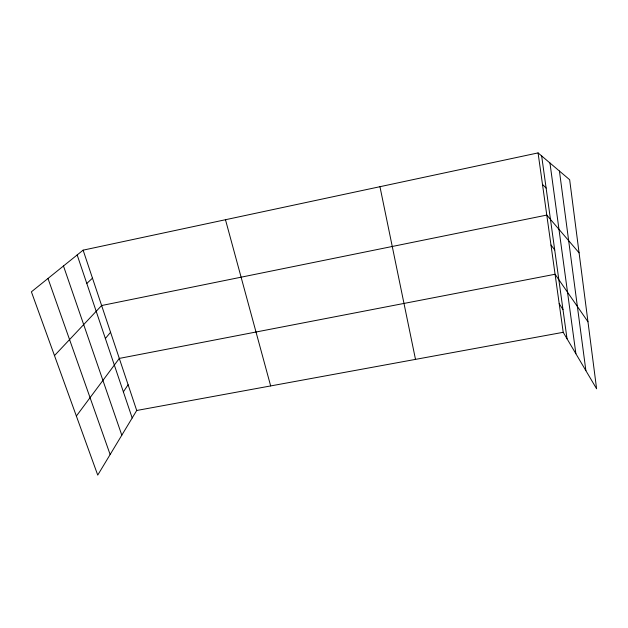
<?xml version="1.0" encoding="UTF-8"?>
<svg xmlns="http://www.w3.org/2000/svg" width="628" height="628" viewBox="0 0 628 628"><rect width="100%" height="100%" fill="white"/><g stroke="black" fill="none" stroke-linecap="round" stroke-linejoin="round"><path stroke-width="0.94" d="M563.206 332.306L136.708 410.484L97.74 475.098L31.4 291.824L83.116 250.156L538.07 152.902L569.659 179.734L596.6 388.779L563.206 332.306L538.07 152.902M123.371 391.841L128.104 384.744M76.365 416.05L119.304 358.415L555.074 274.255L587.965 321.772M105.371 338.5L110.567 332.275M54.487 355.605L101.626 305.53L546.784 215.082L579.079 252.841M86.797 283.456L92.473 278.165M542.482 184.381L546.117 188.07M550.984 245.03L554.705 249.913M559.195 303.638L562.986 309.612M47.987 278.463L110.143 454.539M63.475 265.974L121.808 435.196M77.173 254.944L132.186 417.981M83.116 250.156L136.708 410.484M225.476 219.721L270.668 385.93M379.956 186.704L415.5 359.381M541.658 155.948L567.037 338.79M549.955 162.997L575.884 353.737M559.43 171.044L585.885 370.661"/></g></svg>
